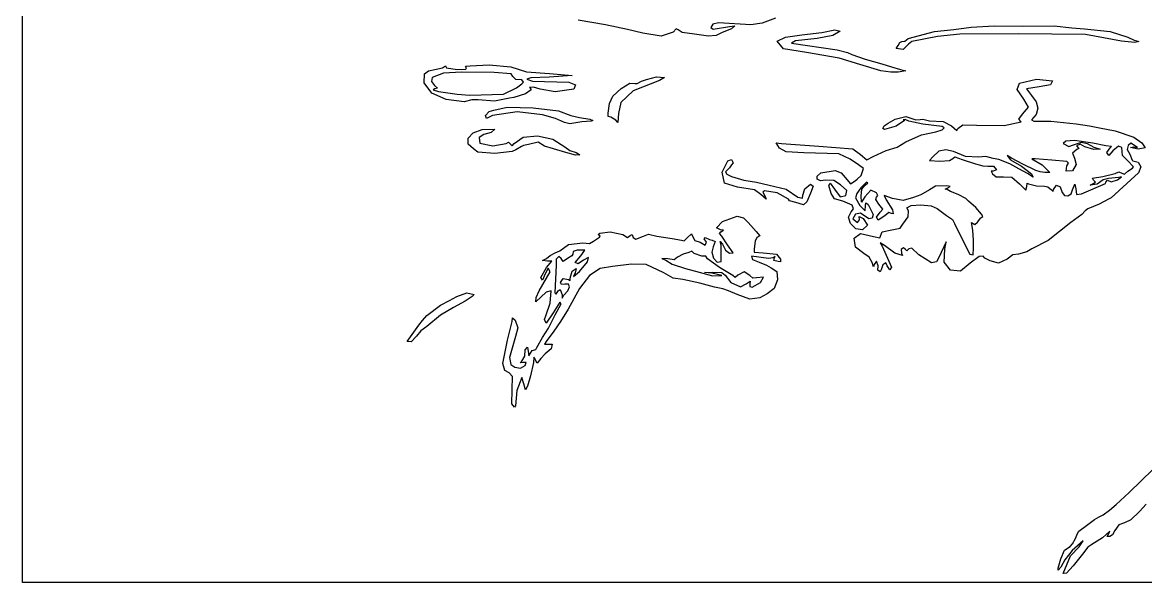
# Model space of a CAD drawing. Header units: centimetres. Extents: x 0 to 56.7, y -3.6 to 10.6.
# Drawn here: x 47.5 to 53.37, y -3.5 to -0.58 of the extents above; entities that cross this region are included whole.
import ezdxf

# ---------------------------------------------------------------- set-up
doc = ezdxf.new("R2010")
doc.units = ezdxf.units.CM
doc.header["$MEASUREMENT"] = 0
doc.layers.add('digi4 v3_digi3', color=7, linetype='Continuous')

msp = doc.modelspace()

# ---------------------------------------------------------------- linework, layer by layer
at = {"layer": 'digi4 v3_digi3'}
for p, q in [((47.5, -3.5), (47.5, 9)), ((50.5455, -0.5877), (50.4026, -0.5633)), ((51.1052, -0.5852), (51.0952, -0.6015)), ((51.1349, -0.5781), (51.1052, -0.5852)), ((51.3045, -0.5878), (51.1349, -0.5781)), ((51.3642, -0.5796), (51.3045, -0.5878)), ((51.4338, -0.5537), (51.3642, -0.5796)), ((50.66, -0.6127), (50.5455, -0.5877)), ((50.7397, -0.6315), (50.66, -0.6127)), ((50.8358, -0.6468), (50.7397, -0.6315)), ((50.8977, -0.6254), (50.8358, -0.6468)), ((50.9144, -0.6091), (50.8977, -0.6254)), ((50.9249, -0.6145), (50.9144, -0.6091)), ((50.9451, -0.6285), (50.9249, -0.6145)), ((51.0095, -0.6368), (50.9451, -0.6285)), ((51.083, -0.6477), (51.0095, -0.6368)), ((51.1228, -0.6431), (51.083, -0.6477)), ((51.0952, -0.6015), (51.1067, -0.6113)), ((51.1067, -0.6113), (51.1927, -0.5974)), ((51.155, -0.6286), (51.1228, -0.6431)), ((51.2038, -0.6084), (51.155, -0.6286)), ((51.1927, -0.5974), (51.2202, -0.594)), ((51.2202, -0.594), (51.2038, -0.6084)), ((51.4856, -0.6516), (51.5703, -0.6408)), ((51.5703, -0.6408), (51.6748, -0.6272)), ((51.7329, -0.6432), (51.6514, -0.6585)), ((51.6748, -0.6272), (51.7426, -0.6135)), ((51.7701, -0.6204), (51.7329, -0.6432)), ((51.7426, -0.6135), (51.7701, -0.6204)), ((52.126, -0.6596), (52.2636, -0.6229)), ((52.2636, -0.6229), (52.3641, -0.6116)), ((52.3962, -0.6374), (52.2791, -0.6492)), ((52.3641, -0.6116), (52.4557, -0.5993)), ((52.701, -0.6341), (52.3962, -0.6374)), ((52.4557, -0.5993), (52.5751, -0.5925)), ((52.5751, -0.5925), (52.7209, -0.5943)), ((53.0523, -0.639), (52.701, -0.6341)), ((52.7209, -0.5943), (52.8882, -0.5931)), ((52.8882, -0.5931), (52.9812, -0.6041)), ((52.9812, -0.6041), (53.0471, -0.6093)), ((53.0471, -0.6093), (53.1801, -0.6224)), ((53.2394, -0.6739), (53.0523, -0.639)), ((53.1801, -0.6224), (53.2735, -0.6526)), ((51.4415, -0.6739), (51.4856, -0.6516)), ((51.4746, -0.7125), (51.4415, -0.6739)), ((51.5381, -0.6707), (51.5169, -0.6842)), ((51.5169, -0.6842), (51.7551, -0.7177)), ((51.6514, -0.6585), (51.5381, -0.6707)), ((52.0637, -0.7123), (52.0731, -0.6964)), ((52.0731, -0.6964), (52.082, -0.6798)), ((52.082, -0.6798), (52.092, -0.6756)), ((52.092, -0.6756), (52.1086, -0.6734)), ((52.1285, -0.6893), (52.1006, -0.7169)), ((52.1086, -0.6734), (52.126, -0.6596)), ((52.1459, -0.6756), (52.1285, -0.6893)), ((52.2791, -0.6492), (52.1459, -0.6756)), ((53.3091, -0.68), (53.2394, -0.6739)), ((53.2735, -0.6526), (53.3058, -0.668)), ((53.3058, -0.668), (53.3305, -0.6754)), ((53.3305, -0.6754), (53.3091, -0.68)), ((51.5958, -0.7331), (51.4746, -0.7125)), ((51.7651, -0.7614), (51.5958, -0.7331)), ((51.7551, -0.7177), (51.8082, -0.7323)), ((51.8737, -0.7956), (51.7651, -0.7614)), ((51.8082, -0.7323), (51.8317, -0.7423)), ((51.8317, -0.7423), (51.9014, -0.7672)), ((52.1006, -0.7169), (52.0637, -0.7123)), ((52.0637, -0.7123), (52.0637, -0.7123)), ((49.6542, -0.8219), (49.6942, -0.812)), ((49.6942, -0.812), (49.7103, -0.802)), ((49.7103, -0.802), (49.7141, -0.812)), ((49.7141, -0.812), (49.7708, -0.8218)), ((49.7708, -0.8218), (49.8153, -0.8194)), ((49.8145, -0.8042), (49.8386, -0.8013)), ((49.8187, -0.812), (49.8145, -0.8042)), ((49.8153, -0.8194), (49.8187, -0.812)), ((49.8386, -0.8013), (49.9381, -0.7975)), ((49.9381, -0.7975), (50.0506, -0.8076)), ((50.0506, -0.8076), (50.1318, -0.8334)), ((51.9832, -0.8282), (51.8737, -0.7956)), ((51.9014, -0.7672), (51.9887, -0.7921)), ((51.9887, -0.7921), (52.0389, -0.807)), ((52.0389, -0.807), (52.0866, -0.8219)), ((49.5983, -0.8916), (49.6005, -0.8432)), ((49.6005, -0.8432), (49.6203, -0.8277)), ((49.6203, -0.8277), (49.6542, -0.8219)), ((49.6396, -0.8636), (49.6356, -0.8843)), ((49.6983, -0.84), (49.6396, -0.8636)), ((49.7938, -0.835), (49.6983, -0.84)), ((49.963, -0.8362), (49.7938, -0.835)), ((50.0522, -0.8436), (49.963, -0.8362)), ((50.0606, -0.8584), (50.0522, -0.8436)), ((50.0765, -0.873), (50.0606, -0.8584)), ((50.1074, -0.8754), (50.0765, -0.873)), ((50.1172, -0.8866), (50.1074, -0.8754)), ((50.1318, -0.8334), (50.2532, -0.8418)), ((50.156, -0.8642), (50.1338, -0.8722)), ((50.1338, -0.8722), (50.1632, -0.8819)), ((50.2504, -0.8618), (50.156, -0.8642)), ((50.3712, -0.8518), (50.2504, -0.8618)), ((50.2532, -0.8418), (50.3712, -0.8518)), ((50.8267, -0.8778), (50.6898, -0.9334)), ((50.7335, -0.8817), (50.76, -0.873)), ((50.76, -0.873), (50.812, -0.8592)), ((50.812, -0.8592), (50.8541, -0.8625)), ((50.8541, -0.8625), (50.8267, -0.8778)), ((52.0356, -0.8355), (51.9832, -0.8282)), ((52.0731, -0.8359), (52.0356, -0.8355)), ((52.0356, -0.8355), (52.0356, -0.8355)), ((52.1146, -0.8284), (52.0731, -0.8359)), ((52.0866, -0.8219), (52.1146, -0.8284)), ((52.7068, -0.8931), (52.7961, -0.8708)), ((52.7961, -0.8708), (52.879, -0.8797)), ((52.879, -0.8797), (52.87, -0.9019)), ((49.6389, -0.944), (49.5983, -0.8916)), ((49.6356, -0.8843), (49.6525, -0.9052)), ((49.6544, -0.9214), (49.6455, -0.9266)), ((49.6455, -0.9266), (49.6733, -0.9359)), ((49.6525, -0.9052), (49.6685, -0.9185)), ((49.6685, -0.9185), (49.6544, -0.9214)), ((49.6733, -0.9359), (49.7699, -0.9502)), ((50.0128, -0.9498), (50.0811, -0.9174)), ((50.0811, -0.9174), (50.1085, -0.8966)), ((50.1085, -0.8966), (50.1172, -0.8866)), ((50.1572, -0.9274), (50.1265, -0.948)), ((50.1696, -0.9127), (50.1487, -0.9149)), ((50.1487, -0.9149), (50.151, -0.9186)), ((50.151, -0.9186), (50.1572, -0.9274)), ((50.1632, -0.8819), (50.3541, -0.8869)), ((50.2045, -0.924), (50.1696, -0.9127)), ((50.2824, -0.9371), (50.2045, -0.924)), ((50.3794, -0.923), (50.2824, -0.9371)), ((50.3541, -0.8869), (50.3881, -0.9012)), ((50.3881, -0.9012), (50.3794, -0.923)), ((50.5843, -0.961), (50.627, -0.9202)), ((50.6898, -0.9334), (50.6249, -0.9927)), ((50.627, -0.9202), (50.6723, -0.8926)), ((50.6723, -0.8926), (50.6991, -0.8946)), ((50.6991, -0.8946), (50.7106, -0.8941)), ((50.7106, -0.8941), (50.7335, -0.8817)), ((52.6944, -0.9249), (52.7068, -0.8931)), ((52.7304, -0.9753), (52.6944, -0.9249)), ((52.8106, -0.9125), (52.7443, -0.9221)), ((52.7443, -0.9221), (52.7695, -0.9572)), ((52.87, -0.9019), (52.8106, -0.9125)), ((49.7134, -0.9773), (49.6389, -0.944)), ((49.8065, -0.9892), (49.7134, -0.9773)), ((49.7134, -0.9773), (49.7134, -0.9773)), ((49.7699, -0.9502), (49.8362, -0.9556)), ((49.8468, -0.979), (49.8065, -0.9892)), ((49.8362, -0.9556), (50.0128, -0.9498)), ((49.8794, -0.9795), (49.8468, -0.979)), ((49.9657, -0.986), (49.8794, -0.9795)), ((50.0429, -0.9709), (49.9657, -0.986)), ((50.0128, -0.9498), (50.0128, -0.9498)), ((50.0655, -0.9678), (50.0429, -0.9709)), ((50.1265, -0.948), (50.0655, -0.9678)), ((50.5652, -0.9986), (50.5843, -0.961)), ((50.6249, -0.9927), (50.6126, -1.0506)), ((52.7539, -1.0178), (52.7304, -0.9753)), ((52.7695, -0.9572), (52.7947, -0.9895)), ((52.7947, -0.9895), (52.8033, -1.0234)), ((49.9182, -1.0619), (49.9376, -1.041)), ((49.9376, -1.041), (49.9619, -1.0328)), ((50.0837, -1.0416), (49.9546, -1.0613)), ((49.9619, -1.0328), (50.0319, -1.0181)), ((50.0319, -1.0181), (50.1665, -1.0208)), ((50.2167, -1.058), (50.0837, -1.0416)), ((50.1665, -1.0208), (50.2995, -1.0365)), ((50.2995, -1.0365), (50.3645, -1.0606)), ((50.5584, -1.0663), (50.5591, -1.0484)), ((50.5591, -1.0484), (50.5652, -0.9986)), ((50.6126, -1.0506), (50.61, -1.0974)), ((52.7035, -1.0807), (52.7234, -1.0551)), ((52.7234, -1.0551), (52.7539, -1.0178)), ((52.7953, -1.0556), (52.7707, -1.0831)), ((52.8033, -1.0234), (52.7953, -1.0556)), ((49.9228, -1.0775), (49.9182, -1.0619)), ((49.9546, -1.0613), (49.9228, -1.0775)), ((50.2832, -1.0766), (50.2167, -1.058)), ((50.3307, -1.0974), (50.2832, -1.0766)), ((50.3307, -1.0974), (50.3307, -1.0974)), ((50.3587, -1.1047), (50.3307, -1.0974)), ((50.421, -1.0946), (50.3587, -1.1047)), ((50.3645, -1.0606), (50.4094, -1.071)), ((50.4094, -1.071), (50.4641, -1.0804)), ((50.4708, -1.0911), (50.421, -1.0946)), ((50.4641, -1.0804), (50.4783, -1.0872)), ((50.4783, -1.0872), (50.4708, -1.0911)), ((50.5731, -1.0708), (50.5584, -1.0663)), ((50.5989, -1.0858), (50.5731, -1.0708)), ((50.5989, -1.0858), (50.5989, -1.0858)), ((50.61, -1.0974), (50.5989, -1.0858)), ((51.9999, -1.1148), (52.0212, -1.1007)), ((52.0212, -1.1007), (52.0588, -1.0808)), ((52.0588, -1.0808), (52.113, -1.0663)), ((52.1076, -1.0879), (52.0641, -1.1168)), ((52.1103, -1.0816), (52.1004, -1.0834)), ((52.1004, -1.0834), (52.1076, -1.0879)), ((52.1302, -1.0903), (52.1103, -1.0816)), ((52.113, -1.0663), (52.1667, -1.084)), ((52.2032, -1.1058), (52.1302, -1.0903)), ((52.1667, -1.084), (52.1878, -1.0816)), ((52.1878, -1.0816), (52.2029, -1.0803)), ((52.2029, -1.0803), (52.2365, -1.0898)), ((52.3041, -1.1183), (52.2032, -1.1058)), ((52.2365, -1.0898), (52.3083, -1.0919)), ((52.3083, -1.0919), (52.3517, -1.1156)), ((52.3849, -1.1292), (52.4122, -1.1103)), ((52.4122, -1.1103), (52.4828, -1.1112)), ((52.4828, -1.1112), (52.6266, -1.1134)), ((52.6266, -1.1134), (52.716, -1.0942)), ((52.716, -1.0942), (52.7035, -1.0807)), ((52.7707, -1.0831), (52.7825, -1.0917)), ((52.7825, -1.0917), (52.8704, -1.0912)), ((52.8704, -1.0912), (53.0026, -1.1052)), ((53.0026, -1.1052), (53.0737, -1.1161)), ((49.8287, -1.18), (49.8542, -1.1522)), ((49.8542, -1.1522), (49.9008, -1.1349)), ((49.91, -1.1604), (49.885, -1.1765)), ((49.9008, -1.1349), (49.968, -1.1319)), ((49.9476, -1.1504), (49.91, -1.1604)), ((49.968, -1.1319), (49.9476, -1.1504)), ((50.1159, -1.1751), (50.1903, -1.1681)), ((50.1903, -1.1681), (50.2696, -1.1853)), ((51.9928, -1.1291), (51.9999, -1.1148)), ((52.002, -1.1342), (51.9928, -1.1291)), ((52.0641, -1.1168), (52.002, -1.1342)), ((52.114, -1.1985), (52.1947, -1.1619)), ((52.1947, -1.1619), (52.2709, -1.1461)), ((52.2709, -1.1461), (52.3031, -1.1366)), ((52.3031, -1.1366), (52.3133, -1.1258)), ((52.3133, -1.1258), (52.3041, -1.1183)), ((52.3517, -1.1156), (52.3799, -1.1392)), ((52.3799, -1.1392), (52.3849, -1.1292)), ((53.0737, -1.1161), (53.1244, -1.1257)), ((53.1244, -1.1257), (53.2076, -1.1406)), ((53.2076, -1.1406), (53.3038, -1.1746)), ((49.8281, -1.2104), (49.8287, -1.18)), ((49.856, -1.235), (49.8281, -1.2104)), ((49.885, -1.1765), (49.8894, -1.2065)), ((49.8894, -1.2065), (49.9568, -1.2202)), ((49.9568, -1.2202), (50.0262, -1.2078)), ((50.0262, -1.2078), (50.038, -1.2009)), ((50.038, -1.2009), (50.0483, -1.2103)), ((50.0483, -1.2103), (50.0581, -1.2195)), ((50.0581, -1.2195), (50.0683, -1.2076)), ((50.0683, -1.2076), (50.1159, -1.1751)), ((50.1066, -1.2227), (50.077, -1.2401)), ((50.1171, -1.2184), (50.1066, -1.2227)), ((50.1424, -1.2119), (50.1171, -1.2184)), ((50.1937, -1.2013), (50.1424, -1.2119)), ((50.2269, -1.2212), (50.1937, -1.2013)), ((50.2738, -1.2349), (50.2269, -1.2212)), ((50.2696, -1.1853), (50.3323, -1.2252)), ((50.3323, -1.2252), (50.3588, -1.2443)), ((51.4364, -1.2037), (51.464, -1.2082)), ((51.4532, -1.2318), (51.4364, -1.2037)), ((51.4891, -1.2515), (51.4532, -1.2318)), ((51.464, -1.2082), (51.6585, -1.2223)), ((51.6585, -1.2223), (51.8377, -1.2359)), ((52.0111, -1.2441), (52.0681, -1.2272)), ((52.0681, -1.2272), (52.114, -1.1985)), ((52.9488, -1.196), (52.9362, -1.2067)), ((52.9362, -1.2067), (52.9659, -1.2229)), ((52.9944, -1.192), (52.9488, -1.196)), ((52.9659, -1.2229), (52.9888, -1.2141)), ((52.9888, -1.2141), (53.0309, -1.2003)), ((53.0905, -1.2051), (52.9944, -1.192)), ((53.0235, -1.2102), (53.0052, -1.219)), ((53.0052, -1.219), (53.0171, -1.2335)), ((53.0481, -1.2252), (53.0235, -1.2102)), ((53.0309, -1.2003), (53.0603, -1.2077)), ((53.0964, -1.2391), (53.0481, -1.2252)), ((53.0603, -1.2077), (53.096, -1.2266)), ((53.159, -1.2204), (53.0905, -1.2051)), ((53.096, -1.2266), (53.1283, -1.2368)), ((53.1874, -1.2227), (53.159, -1.2204)), ((53.1644, -1.2545), (53.1814, -1.2309)), ((53.1814, -1.2309), (53.1874, -1.2227)), ((53.2239, -1.2209), (53.1956, -1.2451)), ((53.2424, -1.2276), (53.2239, -1.2209)), ((53.2461, -1.2694), (53.2424, -1.2276)), ((53.2744, -1.2185), (53.2702, -1.239)), ((53.2894, -1.2053), (53.2744, -1.2185)), ((53.2872, -1.2281), (53.3046, -1.2253)), ((53.3276, -1.237), (53.2872, -1.2281)), ((53.3233, -1.2286), (53.2894, -1.2053)), ((53.3038, -1.1746), (53.3458, -1.204)), ((53.3046, -1.2253), (53.3233, -1.2286)), ((53.3631, -1.2299), (53.3276, -1.237)), ((53.3458, -1.204), (53.3631, -1.2299)), ((49.8784, -1.2524), (49.856, -1.235)), ((49.968, -1.26), (49.8784, -1.2524)), ((50.0576, -1.2501), (49.968, -1.26)), ((50.077, -1.2401), (50.0576, -1.2501)), ((50.3386, -1.2544), (50.2738, -1.2349)), ((50.3386, -1.2544), (50.3386, -1.2544)), ((50.3878, -1.2678), (50.3386, -1.2544)), ((50.3588, -1.2443), (50.3912, -1.2542)), ((50.4117, -1.2668), (50.3878, -1.2678)), ((50.3912, -1.2542), (50.4117, -1.2668)), ((51.581, -1.2555), (51.4891, -1.2515)), ((51.7634, -1.2608), (51.581, -1.2555)), ((51.8234, -1.2899), (51.7634, -1.2608)), ((51.8673, -1.3197), (51.8234, -1.2899)), ((51.8377, -1.2359), (51.8772, -1.2654)), ((51.8772, -1.2654), (51.9095, -1.2932)), ((51.9095, -1.2932), (51.9439, -1.276)), ((51.9439, -1.276), (52.0111, -1.2441)), ((52.2541, -1.2776), (52.2371, -1.297)), ((52.2861, -1.2477), (52.2541, -1.2776)), ((52.3222, -1.2403), (52.2861, -1.2477)), ((52.3633, -1.2499), (52.3222, -1.2403)), ((52.3425, -1.2967), (52.3592, -1.2853)), ((52.3592, -1.2853), (52.3703, -1.2773)), ((52.426, -1.2754), (52.3633, -1.2499)), ((52.3703, -1.2773), (52.4073, -1.2913)), ((52.4924, -1.2797), (52.426, -1.2754)), ((52.5319, -1.2747), (52.4924, -1.2797)), ((52.5691, -1.2866), (52.5319, -1.2747)), ((52.5998, -1.2913), (52.5691, -1.2866)), ((52.6435, -1.27), (52.6596, -1.2925)), ((52.6657, -1.2844), (52.6435, -1.27)), ((52.7242, -1.3161), (52.6657, -1.2844)), ((52.7888, -1.2872), (52.7717, -1.2883)), ((52.7717, -1.2883), (52.8266, -1.3197)), ((52.8769, -1.2949), (52.7888, -1.2872)), ((53.0071, -1.2393), (52.9847, -1.2578)), ((52.9847, -1.2578), (52.9947, -1.2849)), ((52.9947, -1.2849), (53.0041, -1.3173)), ((53.0171, -1.2335), (53.0071, -1.2393)), ((53.1283, -1.2368), (53.0964, -1.2391)), ((53.1741, -1.27), (53.1644, -1.2545)), ((53.1956, -1.2451), (53.1741, -1.27)), ((53.2734, -1.2978), (53.2461, -1.2694)), ((53.2702, -1.239), (53.2834, -1.2626)), ((53.2834, -1.2626), (53.2956, -1.2951)), ((51.1548, -1.3565), (51.1847, -1.298)), ((51.1827, -1.3446), (51.1727, -1.3557)), ((51.1926, -1.3353), (51.1827, -1.3446)), ((51.1847, -1.298), (51.2039, -1.2908)), ((51.2026, -1.3197), (51.1926, -1.3353)), ((51.2125, -1.3091), (51.2026, -1.3197)), ((51.2039, -1.2908), (51.2125, -1.3091)), ((51.6699, -1.3599), (51.7443, -1.3488)), ((51.7443, -1.3488), (51.7762, -1.3613)), ((51.892, -1.3377), (51.8673, -1.3197)), ((51.8806, -1.3755), (51.892, -1.3377)), ((52.2371, -1.297), (52.2907, -1.2998)), ((52.2907, -1.2998), (52.3425, -1.2967)), ((52.4073, -1.2913), (52.4778, -1.3142)), ((52.4778, -1.3142), (52.5156, -1.324)), ((52.5156, -1.324), (52.5422, -1.3259)), ((52.5422, -1.3259), (52.5718, -1.3266)), ((52.5865, -1.3454), (52.5706, -1.3528)), ((52.5718, -1.3266), (52.5865, -1.3454)), ((52.6568, -1.314), (52.5998, -1.2913)), ((52.7043, -1.3397), (52.6568, -1.314)), ((52.6596, -1.2925), (52.7178, -1.3265)), ((52.7494, -1.3643), (52.7043, -1.3397)), ((52.7178, -1.3265), (52.7701, -1.3651)), ((52.7931, -1.3477), (52.7242, -1.3161)), ((52.8155, -1.356), (52.7931, -1.3477)), ((52.8266, -1.3197), (52.8653, -1.3586)), ((52.9543, -1.3008), (52.8769, -1.2949)), ((52.9517, -1.3517), (52.9547, -1.3249)), ((52.9626, -1.31), (52.9543, -1.3008)), ((52.9547, -1.3249), (52.9626, -1.31)), ((53.0041, -1.3173), (52.9837, -1.3502)), ((53.3033, -1.3289), (53.2734, -1.2978)), ((53.2734, -1.3522), (53.2971, -1.3368)), ((53.2956, -1.2951), (53.2985, -1.2973)), ((53.2971, -1.3368), (53.3033, -1.3289)), ((53.2985, -1.2973), (53.3273, -1.3053)), ((53.3273, -1.3053), (53.3405, -1.3289)), ((53.3405, -1.3289), (53.3283, -1.3615)), ((51.1662, -1.4147), (51.1548, -1.3565)), ((51.1727, -1.3557), (51.1785, -1.367)), ((51.1785, -1.367), (51.2034, -1.3803)), ((51.2034, -1.3803), (51.2679, -1.3994)), ((51.2679, -1.3994), (51.3334, -1.4101)), ((51.6507, -1.3775), (51.6699, -1.3599)), ((51.6513, -1.394), (51.6507, -1.3775)), ((51.6676, -1.4032), (51.6513, -1.394)), ((51.6958, -1.3993), (51.6676, -1.4032)), ((51.7376, -1.4013), (51.6958, -1.3993)), ((51.7727, -1.4239), (51.7376, -1.4013)), ((51.7762, -1.3613), (51.797, -1.3845)), ((51.797, -1.3845), (51.824, -1.4176)), ((51.824, -1.4176), (51.849, -1.4019)), ((51.849, -1.4019), (51.8594, -1.3933)), ((51.8594, -1.3933), (51.8806, -1.3755)), ((52.5706, -1.3528), (52.5597, -1.3514)), ((52.5597, -1.3514), (52.5671, -1.3667)), ((52.5671, -1.3667), (52.5855, -1.3819)), ((52.5855, -1.3819), (52.6235, -1.3817)), ((52.6235, -1.3817), (52.6667, -1.3836)), ((52.6667, -1.3836), (52.7066, -1.4188)), ((52.7792, -1.3829), (52.7494, -1.3643)), ((52.7701, -1.3651), (52.7792, -1.3829)), ((52.8404, -1.3596), (52.8155, -1.356)), ((52.8653, -1.3586), (52.8404, -1.3596)), ((52.9837, -1.3502), (52.9517, -1.3517)), ((53.0893, -1.3894), (53.1421, -1.3792)), ((53.0937, -1.3994), (53.0893, -1.3894)), ((53.1042, -1.4093), (53.0937, -1.3994)), ((53.144, -1.398), (53.1138, -1.4193)), ((53.1421, -1.3792), (53.2079, -1.3644)), ((53.1714, -1.3901), (53.144, -1.398)), ((53.1591, -1.4096), (53.1675, -1.3994)), ((53.1675, -1.3994), (53.1855, -1.4078)), ((53.2237, -1.3844), (53.1714, -1.3901)), ((53.1855, -1.4078), (53.2187, -1.3969)), ((53.2079, -1.3644), (53.2261, -1.3554)), ((53.2187, -1.3969), (53.24, -1.3817)), ((53.24, -1.3817), (53.2237, -1.3844)), ((53.2261, -1.3554), (53.2414, -1.3619)), ((53.3283, -1.3615), (53.2287, -1.4533)), ((53.2414, -1.3619), (53.2565, -1.3672)), ((53.2565, -1.3672), (53.2734, -1.3522)), ((51.2348, -1.4348), (51.1662, -1.4147)), ((51.324, -1.4495), (51.2348, -1.4348)), ((51.3562, -1.4743), (51.324, -1.4495)), ((51.3334, -1.4101), (51.4, -1.4253)), ((51.3748, -1.454), (51.3671, -1.4625)), ((51.3671, -1.4625), (51.3777, -1.48)), ((51.4421, -1.4651), (51.3748, -1.454)), ((51.4, -1.4253), (51.4896, -1.4454)), ((51.5013, -1.4975), (51.4421, -1.4651)), ((51.4896, -1.4454), (51.5494, -1.4877)), ((51.5752, -1.4779), (51.5858, -1.4435)), ((51.5858, -1.4435), (51.616, -1.4193)), ((51.616, -1.4193), (51.63, -1.4308)), ((51.63, -1.4308), (51.6166, -1.4675)), ((51.7123, -1.4276), (51.7192, -1.415)), ((51.7245, -1.4682), (51.7123, -1.4276)), ((51.7192, -1.415), (51.7405, -1.4466)), ((51.7405, -1.4466), (51.7704, -1.4853)), ((51.8051, -1.4533), (51.7727, -1.4239)), ((51.8, -1.4792), (51.8051, -1.4533)), ((51.8781, -1.4392), (51.8573, -1.4691)), ((51.9076, -1.4093), (51.8781, -1.4392)), ((51.8801, -1.4821), (51.8844, -1.4459)), ((51.8844, -1.4459), (51.9018, -1.4248)), ((51.9303, -1.4513), (51.9003, -1.4865)), ((51.9018, -1.4248), (51.9159, -1.4126)), ((51.9159, -1.4126), (51.9076, -1.4093)), ((51.96, -1.4649), (51.9303, -1.4513)), ((51.9679, -1.479), (51.96, -1.4649)), ((52.2369, -1.4493), (52.1921, -1.4749)), ((52.2695, -1.4308), (52.2369, -1.4493)), ((52.3277, -1.4289), (52.2695, -1.4308)), ((52.3195, -1.4464), (52.3327, -1.4392)), ((52.3302, -1.4485), (52.3195, -1.4464)), ((52.3457, -1.4317), (52.3277, -1.4289)), ((52.3476, -1.4583), (52.3302, -1.4485)), ((52.3327, -1.4392), (52.3457, -1.4317)), ((52.3874, -1.4741), (52.3476, -1.4583)), ((52.7066, -1.4188), (52.7409, -1.452)), ((52.7409, -1.452), (52.7459, -1.4326)), ((52.7459, -1.4326), (52.7481, -1.4145)), ((52.7481, -1.4145), (52.7545, -1.4177)), ((52.7545, -1.4177), (52.7967, -1.4291)), ((52.7967, -1.4291), (52.8379, -1.4295)), ((52.8379, -1.4295), (52.8557, -1.433)), ((52.8557, -1.433), (52.8754, -1.4492)), ((52.8754, -1.4492), (52.8832, -1.4586)), ((52.8832, -1.4586), (52.885, -1.4477)), ((52.885, -1.4477), (52.9006, -1.4258)), ((52.9006, -1.4258), (52.9204, -1.4344)), ((52.9204, -1.4344), (52.9297, -1.4641)), ((52.9297, -1.4641), (52.9423, -1.4792)), ((52.9775, -1.4697), (52.9847, -1.4492)), ((52.9847, -1.4492), (52.9958, -1.4193)), ((52.9847, -1.4492), (52.9847, -1.4492)), ((52.9958, -1.4193), (53.0022, -1.4444)), ((53.0022, -1.4444), (53.0055, -1.4734)), ((53.0316, -1.4705), (53.1567, -1.4171)), ((53.0773, -1.4256), (53.0876, -1.4193)), ((53.1138, -1.4193), (53.0773, -1.4256)), ((53.0876, -1.4193), (53.1042, -1.4093)), ((53.1567, -1.4171), (53.1591, -1.4096)), ((53.2287, -1.4533), (53.1856, -1.4906)), ((51.3836, -1.499), (51.3562, -1.4743)), ((51.3777, -1.48), (51.3836, -1.499)), ((51.5069, -1.5065), (51.5013, -1.4975)), ((51.5393, -1.5148), (51.5069, -1.5065)), ((51.5393, -1.5148), (51.5393, -1.5148)), ((51.579, -1.5279), (51.5393, -1.5148)), ((51.5494, -1.4877), (51.5742, -1.4922)), ((51.5742, -1.4922), (51.5752, -1.4779)), ((51.597, -1.5114), (51.579, -1.5279)), ((51.6166, -1.4675), (51.597, -1.5114)), ((51.7403, -1.4972), (51.7245, -1.4682)), ((51.7839, -1.5089), (51.7403, -1.4972)), ((51.7704, -1.4853), (51.8, -1.4792)), ((51.8329, -1.5301), (51.7839, -1.5089)), ((51.8573, -1.4691), (51.851, -1.4904)), ((51.851, -1.4904), (51.8734, -1.5313)), ((51.883, -1.514), (51.8801, -1.4821)), ((51.9003, -1.4865), (51.883, -1.514)), ((51.9024, -1.5313), (51.9052, -1.5175)), ((51.9052, -1.5175), (51.9176, -1.5262)), ((51.9562, -1.5006), (51.9604, -1.4884)), ((51.9735, -1.524), (51.9562, -1.5006)), ((51.9604, -1.4884), (51.9679, -1.479)), ((51.9933, -1.55), (51.9735, -1.524)), ((52.0004, -1.4783), (52.0112, -1.5015)), ((52.0443, -1.4951), (52.0004, -1.4783)), ((52.0112, -1.5015), (52.0448, -1.5537)), ((52.099, -1.5052), (52.0443, -1.4951)), ((52.1535, -1.4895), (52.099, -1.5052)), ((52.1921, -1.4749), (52.1535, -1.4895)), ((52.4273, -1.4949), (52.3874, -1.4741)), ((52.4415, -1.5089), (52.4273, -1.4949)), ((52.4785, -1.5413), (52.4415, -1.5089)), ((52.9423, -1.4792), (52.9607, -1.4804)), ((52.9607, -1.4804), (52.9775, -1.4697)), ((53.0055, -1.4734), (53.0316, -1.4705)), ((53.1242, -1.5238), (53.064, -1.5487)), ((53.1729, -1.499), (53.1242, -1.5238)), ((53.1856, -1.4906), (53.1729, -1.499)), ((51.8137, -1.5918), (51.8285, -1.5645)), ((51.8285, -1.5645), (51.8396, -1.5484)), ((51.8396, -1.5484), (51.8329, -1.5301)), ((51.8509, -1.5759), (51.837, -1.601)), ((51.8769, -1.5717), (51.8509, -1.5759)), ((51.8734, -1.5313), (51.9019, -1.5587)), ((51.9209, -1.6016), (51.8769, -1.5717)), ((51.9019, -1.5587), (51.9024, -1.5313)), ((51.9176, -1.5262), (51.9428, -1.5784)), ((51.9428, -1.5784), (51.9385, -1.5971)), ((51.96, -1.5926), (51.9793, -1.5657)), ((51.9793, -1.5657), (51.9933, -1.55)), ((52.0249, -1.5687), (52.0038, -1.5848)), ((52.0395, -1.5724), (52.0249, -1.5687)), ((52.0476, -1.5749), (52.0395, -1.5724)), ((52.0448, -1.5537), (52.0476, -1.5749)), ((52.1186, -1.5438), (52.1414, -1.5306)), ((52.128, -1.5587), (52.1186, -1.5438)), ((52.1264, -1.5897), (52.128, -1.5587)), ((52.1414, -1.5306), (52.1928, -1.5271)), ((52.1928, -1.5271), (52.2466, -1.5326)), ((52.2466, -1.5326), (52.2768, -1.5468)), ((52.2768, -1.5468), (52.3268, -1.5841)), ((52.509, -1.5769), (52.4785, -1.5413)), ((52.5166, -1.5895), (52.509, -1.5769)), ((53.0327, -1.5778), (52.9748, -1.6197)), ((53.0495, -1.5587), (53.0327, -1.5778)), ((53.064, -1.5487), (53.0495, -1.5587)), ((51.1245, -1.6478), (51.157, -1.6146)), ((51.157, -1.6146), (51.2331, -1.587)), ((51.2331, -1.587), (51.2658, -1.5964)), ((51.2658, -1.5964), (51.2907, -1.6209)), ((51.2907, -1.6209), (51.3313, -1.6679)), ((51.8246, -1.6261), (51.8137, -1.5918)), ((51.8523, -1.6533), (51.8246, -1.6261)), ((51.837, -1.601), (51.8611, -1.6199)), ((51.8611, -1.6199), (51.8719, -1.6059)), ((51.8719, -1.6059), (51.8703, -1.589)), ((51.8703, -1.589), (51.8903, -1.5998)), ((51.9139, -1.6341), (51.8878, -1.659)), ((51.8903, -1.5998), (51.9139, -1.6341)), ((51.9385, -1.5971), (51.9209, -1.6016)), ((51.9697, -1.6085), (51.96, -1.5926)), ((52.0038, -1.5848), (51.9697, -1.6085)), ((52.084, -1.6488), (52.0973, -1.6291)), ((52.0973, -1.6291), (52.1264, -1.5897)), ((52.3268, -1.5841), (52.3581, -1.6042)), ((52.3581, -1.6042), (52.3673, -1.6259)), ((52.3673, -1.6259), (52.3777, -1.6483)), ((52.4573, -1.6204), (52.4735, -1.6308)), ((52.4636, -1.6593), (52.4573, -1.6204)), ((52.4735, -1.6308), (52.4875, -1.6183)), ((52.4875, -1.6183), (52.5053, -1.596)), ((52.5053, -1.596), (52.5166, -1.5895)), ((52.9748, -1.6197), (52.8569, -1.7138)), ((50.4818, -1.7168), (50.5146, -1.6973)), ((50.5077, -1.6833), (50.5149, -1.6758)), ((50.518, -1.6915), (50.5077, -1.6833)), ((50.5146, -1.6973), (50.518, -1.6915)), ((50.5149, -1.6758), (50.5697, -1.6682)), ((50.5697, -1.6682), (50.635, -1.6831)), ((50.635, -1.6831), (50.6603, -1.6976)), ((50.6603, -1.6976), (50.6748, -1.6875)), ((50.6748, -1.6875), (50.685, -1.6832)), ((50.685, -1.6832), (50.6893, -1.6988)), ((50.6893, -1.6988), (50.7035, -1.7076)), ((50.7035, -1.7076), (50.7436, -1.6916)), ((50.7436, -1.6916), (50.7705, -1.6802)), ((50.7705, -1.6802), (50.8132, -1.6918)), ((50.8132, -1.6918), (50.8941, -1.7044)), ((50.9565, -1.7157), (50.9711, -1.7004)), ((50.9711, -1.7004), (50.9942, -1.6791)), ((50.9942, -1.6791), (51.0034, -1.6987)), ((51.0034, -1.6987), (51.0119, -1.7139)), ((51.0606, -1.7047), (51.065, -1.6989)), ((51.065, -1.6989), (51.0881, -1.7082)), ((51.1453, -1.659), (51.1245, -1.6478)), ((51.1403, -1.6775), (51.1477, -1.6682)), ((51.1531, -1.6906), (51.1403, -1.6775)), ((51.1616, -1.6608), (51.1453, -1.659)), ((51.1477, -1.6682), (51.1616, -1.6608)), ((51.183, -1.7375), (51.1531, -1.6906)), ((51.3362, -1.6981), (51.3268, -1.7176)), ((51.3313, -1.6679), (51.351, -1.6895)), ((51.351, -1.6895), (51.3362, -1.6981)), ((51.8441, -1.7021), (51.8766, -1.6781)), ((51.8878, -1.659), (51.8523, -1.6533)), ((51.8766, -1.6781), (51.9444, -1.6925)), ((51.9444, -1.6925), (51.9774, -1.7)), ((51.9774, -1.7), (51.9895, -1.6689)), ((51.9895, -1.6689), (52.0406, -1.6583)), ((52.0406, -1.6583), (52.084, -1.6488)), ((52.3777, -1.6483), (52.4484, -1.7849)), ((52.4672, -1.7129), (52.4636, -1.6593)), ((50.3065, -1.768), (50.3519, -1.7343)), ((50.3519, -1.7343), (50.4268, -1.7259)), ((50.4268, -1.7259), (50.461, -1.7304)), ((50.461, -1.7304), (50.4818, -1.7168)), ((50.8941, -1.7044), (50.9425, -1.7115)), ((50.9425, -1.7115), (50.9565, -1.7157)), ((51.0119, -1.7139), (51.0393, -1.723)), ((51.0393, -1.723), (51.0656, -1.7376)), ((51.0728, -1.7233), (51.0606, -1.7047)), ((51.0656, -1.7376), (51.0728, -1.7233)), ((51.0881, -1.7082), (51.103, -1.713)), ((51.1082, -1.7475), (51.1004, -1.7749)), ((51.103, -1.713), (51.1181, -1.7196)), ((51.1181, -1.7196), (51.1082, -1.7475)), ((51.1439, -1.7191), (51.1564, -1.7329)), ((51.1487, -1.7379), (51.1439, -1.7191)), ((51.1495, -1.8241), (51.1487, -1.7379)), ((51.1564, -1.7329), (51.1723, -1.7641)), ((51.2125, -1.7789), (51.183, -1.7375)), ((51.3222, -1.7574), (51.3211, -1.7749)), ((51.3268, -1.7176), (51.3222, -1.7574)), ((51.8511, -1.7484), (51.8441, -1.7021)), ((51.8944, -1.782), (51.8511, -1.7484)), ((51.9792, -1.7268), (51.99, -1.7434)), ((52.0016, -1.7399), (51.9792, -1.7268)), ((51.99, -1.7434), (52.0389, -1.8532)), ((52.0571, -1.7809), (52.0016, -1.7399)), ((52.1012, -1.7523), (52.0899, -1.7614)), ((52.1102, -1.7598), (52.1012, -1.7523)), ((52.1289, -1.7578), (52.119, -1.7672)), ((52.1451, -1.7542), (52.1289, -1.7578)), ((52.1812, -1.7883), (52.1451, -1.7542)), ((52.3245, -1.7214), (52.2859, -1.8025)), ((52.3141, -1.8278), (52.3176, -1.7596)), ((52.3176, -1.7596), (52.3245, -1.7214)), ((52.4649, -1.789), (52.4672, -1.7533)), ((52.4672, -1.7533), (52.4672, -1.7129)), ((52.7714, -1.7578), (52.7454, -1.7733)), ((52.8569, -1.7138), (52.7714, -1.7578)), ((50.2169, -1.8177), (50.2368, -1.8076)), ((50.2417, -1.8216), (50.2169, -1.8177)), ((50.2368, -1.8076), (50.2567, -1.7927)), ((50.2567, -1.7927), (50.2816, -1.7777)), ((50.2816, -1.7777), (50.3065, -1.768)), ((50.3015, -1.7976), (50.2867, -1.8113)), ((50.2867, -1.8113), (50.2869, -1.8424)), ((50.314, -1.8088), (50.3015, -1.7976)), ((50.3241, -1.824), (50.314, -1.8088)), ((50.3462, -1.8079), (50.3241, -1.824)), ((50.3685, -1.794), (50.3462, -1.8079)), ((50.3737, -1.7854), (50.3685, -1.794)), ((50.3759, -1.7721), (50.3737, -1.7854)), ((50.3979, -1.7639), (50.3759, -1.7721)), ((50.3862, -1.8284), (50.4161, -1.7942)), ((50.4364, -1.7651), (50.3979, -1.7639)), ((50.4296, -1.8165), (50.4024, -1.8367)), ((50.4161, -1.7942), (50.4364, -1.7651)), ((50.4558, -1.8025), (50.4296, -1.8165)), ((50.4516, -1.826), (50.4558, -1.8025)), ((50.8708, -1.8094), (50.8397, -1.8084)), ((50.8397, -1.8084), (50.8597, -1.8175)), ((50.8597, -1.8175), (50.8941, -1.8376)), ((50.9035, -1.8144), (50.8708, -1.8094)), ((50.9213, -1.8011), (50.9035, -1.8144)), ((50.95, -1.7858), (50.9213, -1.8011)), ((50.9804, -1.7762), (50.95, -1.7858)), ((50.9953, -1.7694), (50.9804, -1.7762)), ((51.009, -1.7818), (50.9953, -1.7694)), ((51.0476, -1.7953), (51.009, -1.7818)), ((51.0685, -1.7958), (51.0476, -1.7953)), ((51.0787, -1.8095), (51.0685, -1.7958)), ((51.1412, -1.855), (51.0787, -1.8095)), ((51.1004, -1.7749), (51.1097, -1.806)), ((51.1097, -1.806), (51.1285, -1.827)), ((51.1723, -1.7641), (51.1925, -1.7804)), ((51.1925, -1.7804), (51.2125, -1.7789)), ((51.3959, -1.8082), (51.3083, -1.7966)), ((51.3083, -1.7966), (51.3127, -1.8129)), ((51.3127, -1.8129), (51.3474, -1.8275)), ((51.3211, -1.7749), (51.3689, -1.7784)), ((51.3689, -1.7784), (51.4381, -1.7857)), ((51.4202, -1.8049), (51.3959, -1.8082)), ((51.4308, -1.7977), (51.4202, -1.8049)), ((51.4251, -1.8176), (51.4279, -1.8051)), ((51.4464, -1.8239), (51.4251, -1.8176)), ((51.4279, -1.8051), (51.4308, -1.7977)), ((51.4381, -1.7857), (51.4596, -1.8114)), ((51.4596, -1.8114), (51.4585, -1.8247)), ((51.9229, -1.8005), (51.8944, -1.782)), ((51.938, -1.8293), (51.9229, -1.8005)), ((52.0969, -1.7923), (52.0571, -1.7809)), ((52.0899, -1.7614), (52.0908, -1.7804)), ((52.0908, -1.7804), (52.0969, -1.7923)), ((52.119, -1.7672), (52.1102, -1.7598)), ((52.2483, -1.8304), (52.1812, -1.7883)), ((52.2859, -1.8025), (52.2731, -1.8255)), ((52.4484, -1.7849), (52.4649, -1.789)), ((52.4962, -1.7976), (52.4499, -1.8321)), ((52.5177, -1.7952), (52.4962, -1.7976)), ((52.5268, -1.8063), (52.5177, -1.7952)), ((52.5542, -1.8206), (52.5268, -1.8063)), ((52.6433, -1.811), (52.5985, -1.8327)), ((52.6718, -1.7896), (52.6433, -1.811)), ((52.7019, -1.7857), (52.6718, -1.7896)), ((52.7454, -1.7733), (52.7019, -1.7857)), ((50.1979, -1.9766), (50.2567, -1.8768)), ((50.2069, -1.907), (50.2368, -1.8558)), ((50.246, -1.8582), (50.2303, -1.8875)), ((50.2368, -1.8558), (50.265, -1.8221)), ((50.265, -1.8221), (50.2417, -1.8216)), ((50.2567, -1.8768), (50.246, -1.8582)), ((50.2869, -1.8424), (50.2809, -1.9881)), ((50.3605, -1.9102), (50.3709, -1.874)), ((50.3709, -1.874), (50.3925, -1.8604)), ((50.3785, -1.9028), (50.4099, -1.8752)), ((50.4024, -1.8367), (50.3862, -1.8284)), ((50.3925, -1.8604), (50.3862, -1.8823)), ((50.4099, -1.8752), (50.4516, -1.826)), ((50.5175, -1.8606), (50.4624, -1.8969)), ((50.5821, -1.8492), (50.5175, -1.8606)), ((50.6806, -1.8372), (50.5821, -1.8492)), ((50.7577, -1.8385), (50.6806, -1.8372)), ((50.8492, -1.8829), (50.7577, -1.8385)), ((50.8941, -1.8376), (50.9625, -1.8605)), ((50.9625, -1.8605), (51.0346, -1.8788)), ((51.1285, -1.827), (51.1495, -1.8241)), ((51.21, -1.8968), (51.1412, -1.855)), ((51.3474, -1.8275), (51.3853, -1.8425)), ((51.3853, -1.8425), (51.4103, -1.8574)), ((51.4103, -1.8574), (51.4398, -1.8763)), ((51.4398, -1.8763), (51.4441, -1.919)), ((51.4585, -1.8247), (51.4464, -1.8239)), ((51.9457, -1.8509), (51.938, -1.8293)), ((51.9484, -1.8394), (51.9457, -1.8509)), ((51.9597, -1.8228), (51.9484, -1.8394)), ((51.9685, -1.8458), (51.9597, -1.8228)), ((51.9681, -1.8698), (51.9685, -1.8458)), ((51.9798, -1.8773), (51.9681, -1.8698)), ((51.9681, -1.8698), (51.9681, -1.8698)), ((51.9841, -1.8673), (51.9798, -1.8773)), ((51.9941, -1.8411), (51.9841, -1.8673)), ((52.0086, -1.8307), (51.9941, -1.8411)), ((52.0158, -1.8461), (52.0086, -1.8307)), ((52.0297, -1.8668), (52.0158, -1.8461)), ((52.0389, -1.8532), (52.0297, -1.8668)), ((52.2731, -1.8255), (52.2483, -1.8304)), ((52.3474, -1.8694), (52.3141, -1.8278)), ((52.3988, -1.8742), (52.3474, -1.8694)), ((52.4499, -1.8321), (52.3988, -1.8742)), ((52.5985, -1.8327), (52.5542, -1.8206)), ((50.2159, -1.922), (50.2069, -1.907)), ((50.2303, -1.8875), (50.2159, -1.922)), ((50.3098, -1.9331), (50.3247, -1.9128)), ((50.3152, -1.9435), (50.3098, -1.9331)), ((50.3247, -1.9128), (50.3518, -1.9175)), ((50.3518, -1.9175), (50.3611, -1.9221)), ((50.3611, -1.9221), (50.3605, -1.9102)), ((50.3862, -1.8823), (50.3785, -1.9028)), ((50.4624, -1.8969), (50.4093, -1.9653)), ((50.8979, -1.9106), (50.8492, -1.8829)), ((50.9483, -1.9171), (50.8979, -1.9106)), ((51.0382, -1.937), (50.9483, -1.9171)), ((51.0346, -1.8788), (51.1035, -1.8989)), ((51.062, -1.8812), (51.1058, -1.8791)), ((51.1005, -1.8846), (51.062, -1.8812)), ((51.1528, -1.8965), (51.1005, -1.8846)), ((51.1035, -1.8989), (51.1528, -1.8965)), ((51.1058, -1.8791), (51.1534, -1.8811)), ((51.1534, -1.8811), (51.17, -1.8947)), ((51.17, -1.8947), (51.2004, -1.933)), ((51.2004, -1.933), (51.2502, -1.9563)), ((51.2227, -1.9067), (51.21, -1.8968)), ((51.236, -1.8947), (51.2227, -1.9067)), ((51.2689, -1.878), (51.236, -1.8947)), ((51.2997, -1.897), (51.2689, -1.878)), ((51.2796, -1.9395), (51.3014, -1.9271)), ((51.3014, -1.9271), (51.2995, -1.9395)), ((51.3141, -1.9108), (51.2997, -1.897)), ((51.3118, -1.9569), (51.3552, -1.9328)), ((51.3344, -1.9084), (51.3141, -1.9108)), ((51.3699, -1.9054), (51.3344, -1.9084)), ((51.3552, -1.9328), (51.3699, -1.9054)), ((51.4441, -1.919), (51.4263, -1.9646)), ((49.7689, -2.0067), (49.8215, -1.987)), ((49.8215, -1.987), (49.8585, -1.9968)), ((50.2358, -1.9836), (50.1816, -2.034)), ((50.1828, -2.0117), (50.1979, -1.9766)), ((50.2613, -1.9762), (50.2358, -1.9836)), ((50.2566, -2.0411), (50.2613, -1.9762)), ((50.2809, -1.9881), (50.2877, -1.9943)), ((50.2877, -1.9943), (50.2987, -1.9772)), ((50.2987, -1.9772), (50.3087, -1.9694)), ((50.3087, -1.9694), (50.3191, -1.9977)), ((50.3331, -1.9425), (50.3152, -1.9435)), ((50.3281, -1.9992), (50.3479, -1.9768)), ((50.3517, -1.9418), (50.3331, -1.9425)), ((50.3479, -1.9768), (50.3563, -1.9567)), ((50.3479, -1.9768), (50.3479, -1.9768)), ((50.4093, -1.9653), (50.3509, -2.0729)), ((50.3563, -1.9567), (50.3517, -1.9418)), ((51.1144, -1.957), (51.0382, -1.937)), ((51.1577, -1.9669), (51.1144, -1.957)), ((51.1868, -1.9769), (51.1577, -1.9669)), ((51.2335, -1.9953), (51.1868, -1.9769)), ((51.2502, -1.9563), (51.2796, -1.9395)), ((51.2796, -1.9395), (51.2796, -1.9395)), ((51.2995, -1.9395), (51.2995, -1.9537)), ((51.2995, -1.9537), (51.3118, -1.9569)), ((51.3896, -1.992), (51.3511, -2.0126)), ((51.4263, -1.9646), (51.3896, -1.992)), ((49.6115, -2.1053), (49.6832, -2.0518)), ((49.6832, -2.0518), (49.7305, -2.0266)), ((49.7305, -2.0266), (49.7689, -2.0067)), ((49.812, -2.03), (49.7507, -2.0646)), ((49.8493, -2.0067), (49.812, -2.03)), ((49.8585, -1.9968), (49.8493, -2.0067)), ((50.1816, -2.034), (50.1828, -2.0117)), ((50.2361, -2.1017), (50.2566, -2.0411)), ((50.3068, -2.0366), (50.2712, -2.0913)), ((50.2816, -2.102), (50.3138, -2.0454)), ((50.3138, -2.0454), (50.3068, -2.0366)), ((50.3191, -1.9977), (50.3184, -2.0159)), ((50.3184, -2.0159), (50.3281, -1.9992)), ((51.2989, -2.0202), (51.2335, -1.9953)), ((51.3511, -2.0126), (51.2989, -2.0202)), ((49.5897, -2.1312), (49.6115, -2.1053)), ((49.6835, -2.1031), (49.6126, -2.1632)), ((49.7507, -2.0646), (49.6835, -2.1031)), ((50.2271, -2.1267), (50.2361, -2.1017)), ((50.2712, -2.0913), (50.2361, -2.1461)), ((50.2468, -2.1715), (50.2816, -2.102)), ((50.3509, -2.0729), (50.3104, -2.137)), ((49.51, -2.242), (49.5709, -2.1555)), ((49.5709, -2.1555), (49.5897, -2.1312)), ((49.6126, -2.1632), (49.5807, -2.1859)), ((50.0327, -2.2338), (50.0579, -2.1369)), ((50.0579, -2.1369), (50.0602, -2.1175)), ((50.0602, -2.1175), (50.0729, -2.1306)), ((50.0729, -2.1306), (50.0868, -2.1699)), ((50.0868, -2.1699), (50.0744, -2.2158)), ((50.2361, -2.1461), (50.2271, -2.1267)), ((50.3104, -2.137), (50.276, -2.1871)), ((49.5578, -2.2132), (49.5298, -2.2423)), ((49.5807, -2.1859), (49.5578, -2.2132)), ((50.0744, -2.2158), (50.0435, -2.3245)), ((50.187, -2.2736), (50.2169, -2.2208)), ((50.2169, -2.2208), (50.2468, -2.1715)), ((50.276, -2.1871), (50.2344, -2.2407)), ((49.5298, -2.2423), (49.51, -2.242)), ((49.51, -2.242), (49.51, -2.242)), ((50.0097, -2.3563), (50.0327, -2.2338)), ((50.1233, -2.3178), (50.1258, -2.2849)), ((50.1258, -2.2849), (50.1369, -2.2704)), ((50.1369, -2.2704), (50.1432, -2.3033)), ((50.1626, -2.289), (50.1809, -2.2826)), ((50.1809, -2.2826), (50.187, -2.2736)), ((50.2344, -2.2407), (50.2268, -2.2551)), ((50.2268, -2.2551), (50.2672, -2.2558)), ((50.2607, -2.2805), (50.2304, -2.3054)), ((50.2672, -2.2558), (50.2607, -2.2805)), ((50.0435, -2.3245), (50.0503, -2.3611)), ((50.099, -2.3535), (50.1074, -2.3435)), ((50.1074, -2.3435), (50.1233, -2.3178)), ((50.1432, -2.3033), (50.1446, -2.3161)), ((50.1446, -2.3161), (50.1626, -2.289)), ((50.1708, -2.3224), (50.1686, -2.3505)), ((50.1742, -2.3278), (50.1708, -2.3224)), ((50.1878, -2.3542), (50.1742, -2.3278)), ((50.2069, -2.3303), (50.1878, -2.3542)), ((50.2304, -2.3054), (50.2069, -2.3303)), ((50.0192, -2.3921), (50.0097, -2.3563)), ((50.0423, -2.405), (50.0192, -2.3921)), ((50.0503, -2.3611), (50.0721, -2.3751)), ((50.0721, -2.3751), (50.1008, -2.3808)), ((50.1147, -2.3519), (50.099, -2.3535)), ((50.1008, -2.3808), (50.1264, -2.3669)), ((50.1313, -2.3514), (50.1147, -2.3519)), ((50.1264, -2.3669), (50.1313, -2.3514)), ((50.1686, -2.3505), (50.1533, -2.4202)), ((50.0592, -2.4248), (50.0423, -2.405)), ((50.057, -2.4946), (50.0592, -2.4248)), ((50.1079, -2.4299), (50.0821, -2.4967)), ((50.1192, -2.4622), (50.1079, -2.4299)), ((50.1266, -2.4946), (50.1192, -2.4622)), ((50.1533, -2.4202), (50.1372, -2.4747)), ((50.0554, -2.5668), (50.057, -2.4946)), ((50.0821, -2.4967), (50.0744, -2.5767)), ((50.1372, -2.4747), (50.1266, -2.4946)), ((50.0554, -2.5668), (50.0554, -2.5668)), ((50.0693, -2.5842), (50.0554, -2.5668)), ((50.0744, -2.5767), (50.0693, -2.5842)), ((53.2795, -3.0305), (53.4663, -2.8491)), ((53.2123, -3.0919), (53.2795, -3.0305)), ((53.1776, -3.1215), (53.2123, -3.0919)), ((53.3682, -3.0904), (53.3333, -3.1293)), ((53.0989, -3.1716), (53.1241, -3.1568)), ((53.1241, -3.1568), (53.1438, -3.1465)), ((53.1438, -3.1465), (53.1776, -3.1215)), ((53.3333, -3.1293), (53.2895, -3.1719)), ((53.0175, -3.2313), (53.0578, -3.2015)), ((53.0578, -3.2015), (53.0989, -3.1716)), ((53.2261, -3.1993), (53.2054, -3.2283)), ((53.2554, -3.189), (53.2261, -3.1993)), ((53.2895, -3.1719), (53.2554, -3.189)), ((53.0395, -3.2815), (52.9823, -3.3333)), ((52.9848, -3.2973), (53.0002, -3.2708)), ((53.0002, -3.2708), (53.0104, -3.2447)), ((53.0104, -3.2447), (53.0175, -3.2313)), ((53.0197, -3.3135), (53.0395, -3.2815)), ((53.1411, -3.2662), (53.0853, -3.301)), ((53.1794, -3.2326), (53.1411, -3.2662)), ((53.1654, -3.26), (53.173, -3.2474)), ((53.1792, -3.2597), (53.1654, -3.26)), ((53.173, -3.2474), (53.1794, -3.2326)), ((53.1939, -3.2504), (53.1792, -3.2597)), ((53.2054, -3.2283), (53.1939, -3.2504)), ((52.9227, -3.3757), (52.9416, -3.3307)), ((52.9416, -3.3307), (52.9714, -3.311)), ((52.9823, -3.3333), (52.945, -3.3816)), ((52.9714, -3.311), (52.9848, -3.2973)), ((52.9741, -3.3608), (53.0197, -3.3135)), ((53.0644, -3.3151), (53.0369, -3.3524)), ((53.0853, -3.301), (53.0644, -3.3151)), ((52.91, -3.4255), (52.9227, -3.3757)), ((52.945, -3.3816), (52.9235, -3.4189)), ((52.935, -3.4529), (52.9741, -3.3608)), ((53.0369, -3.3524), (52.9869, -3.412)), ((52.9235, -3.4189), (52.9088, -3.4347)), ((52.9088, -3.4347), (52.91, -3.4255)), ((52.9533, -3.4512), (52.935, -3.4529)), ((52.9869, -3.412), (52.9533, -3.4512)), ((56.5, -3.5), (47.5, -3.5))]:
    msp.add_line(p, q, dxfattribs=at)

doc.saveas('drawing.dxf')
